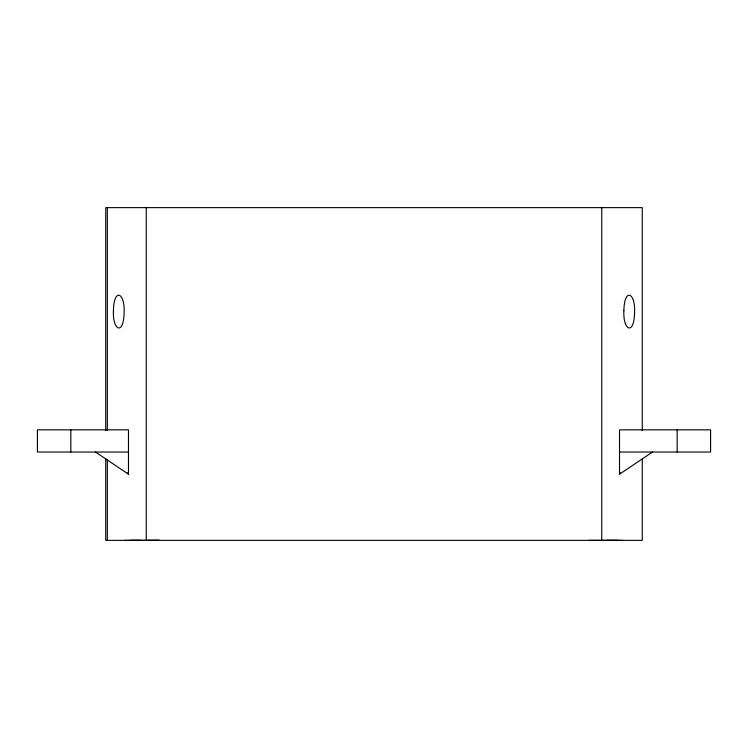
<?xml version="1.0" encoding="UTF-8"?>
<svg xmlns="http://www.w3.org/2000/svg" width="748" height="748" viewBox="0 0 748 748"><rect width="100%" height="100%" fill="white"/><g stroke="black" fill="none" stroke-linecap="round" stroke-linejoin="round"><path stroke-width="1.12" d="M619.522 452.035L710.6 452.035L710.6 429.848L619.522 429.848L619.522 474.213L620.616 472.829M619.522 474.213L652.537 452.035M130.246 540.355L141.596 540.337L124.963 540.355M147.861 540.355L159.212 540.337L142.578 540.355M128.478 452.035L37.4 452.035L37.4 429.848L128.478 429.848L128.478 474.213L95.463 452.035M617.755 540.355L606.404 540.337L623.037 540.355M588.788 540.337L605.422 540.355M127.384 472.829L128.478 474.213M677.155 429.848L677.155 452.035M642.261 430.624L642.261 207.635L105.739 207.635L105.739 430.624M642.261 458.646L642.261 540.365L105.739 540.365L105.739 458.646M601.747 207.635L601.747 540.365M146.253 207.635L146.253 540.365M107.338 207.635L107.338 430.624M107.338 459.814L107.338 540.365M70.845 429.848L70.845 452.035M113.434 310.738C112.387 330.625 123.747 335.936 124.112 312.449C125.168 292.552 113.799 287.241 113.434 310.738M623.888 310.729C622.832 330.644 634.201 335.917 634.566 312.449C635.613 292.533 624.243 287.269 623.888 310.729"/></g></svg>
